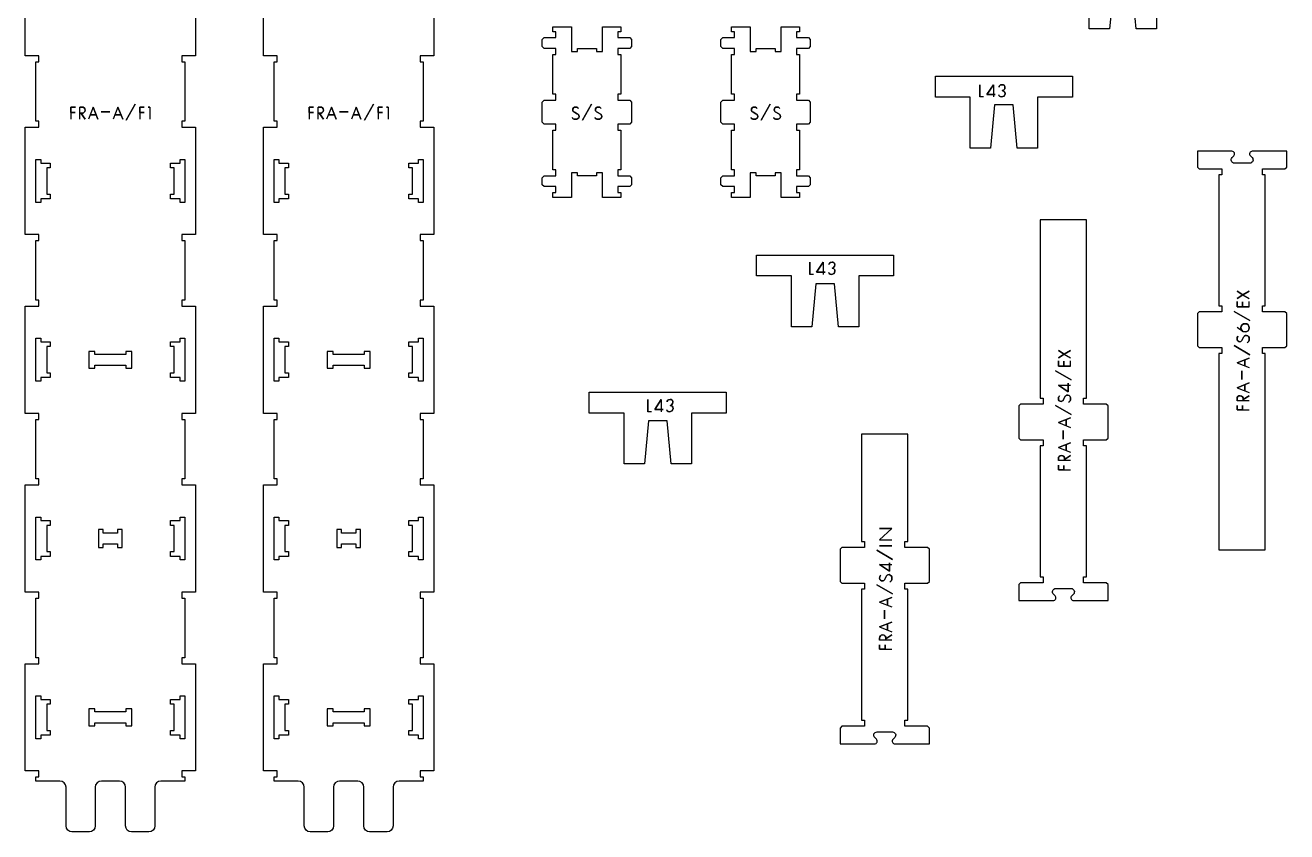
# Model space of a CAD drawing. Extents: x -6325 to 14275, y -6125 to 2946.
# Drawn here: x -1243 to 875, y -1207 to 146 of the extents above; entities that cross this region are included whole.
import ezdxf

# ---------------------------------------------------------------- set-up
doc = ezdxf.new("R2010")
doc.units = 0
for name, color, linetype in [('CUTS', 7, 'CONTINUOUS'), ('OUTLINES', 7, 'CONTINUOUS'), ('TAGS', 7, 'CONTINUOUS')]:
    doc.layers.add(name, color=color, linetype=linetype)

msp = doc.modelspace()

# ---------------------------------------------------------------- linework, layer by layer
at = {"layer": 'CUTS', "color": 4}
for points in [[(-1225, -85.4), (-1225, -79.4), (-1217, -79.4), (-1217, -85.4), (-1207, -85.4), (-1201, -85.4), (-1201, -93.4), (-1207, -93.4), (-1207, -137.4), (-1201, -137.4), (-1201, -145.4), (-1207, -145.4), (-1217, -145.4), (-1217, -151.4), (-1225, -151.4), (-1225, -145.4)], [(-975, -145.4), (-975, -151.4), (-983, -151.4), (-983, -145.4), (-993, -145.4), (-999, -145.4), (-999, -137.4), (-993, -137.4), (-993, -93.4), (-999, -93.4), (-999, -85.4), (-993, -85.4), (-983, -85.4), (-983, -79.4), (-975, -79.4), (-975, -85.4)], [(-825, -85.4), (-825, -79.4), (-817, -79.4), (-817, -85.4), (-807, -85.4), (-801, -85.4), (-801, -93.4), (-807, -93.4), (-807, -137.4), (-801, -137.4), (-801, -145.4), (-807, -145.4), (-817, -145.4), (-817, -151.4), (-825, -151.4), (-825, -145.4)], [(-575, -145.4), (-575, -151.4), (-583, -151.4), (-583, -145.4), (-593, -145.4), (-599, -145.4), (-599, -137.4), (-593, -137.4), (-593, -93.4), (-599, -93.4), (-599, -85.4), (-593, -85.4), (-583, -85.4), (-583, -79.4), (-575, -79.4), (-575, -85.4)], [(-1225, -385.4), (-1225, -379.4), (-1217, -379.4), (-1217, -385.4), (-1207, -385.4), (-1201, -385.4), (-1201, -393.4), (-1207, -393.4), (-1207, -437.4), (-1201, -437.4), (-1201, -445.4), (-1207, -445.4), (-1217, -445.4), (-1217, -451.4), (-1225, -451.4), (-1225, -445.4)], [(-975, -445.4), (-975, -451.4), (-983, -451.4), (-983, -445.4), (-993, -445.4), (-999, -445.4), (-999, -437.4), (-993, -437.4), (-993, -393.4), (-999, -393.4), (-999, -385.4), (-993, -385.4), (-983, -385.4), (-983, -379.4), (-975, -379.4), (-975, -385.4)], [(-825, -385.4), (-825, -379.4), (-817, -379.4), (-817, -385.4), (-807, -385.4), (-801, -385.4), (-801, -393.4), (-807, -393.4), (-807, -437.4), (-801, -437.4), (-801, -445.4), (-807, -445.4), (-817, -445.4), (-817, -451.4), (-825, -451.4), (-825, -445.4)], [(-575, -445.4), (-575, -451.4), (-583, -451.4), (-583, -445.4), (-593, -445.4), (-599, -445.4), (-599, -437.4), (-593, -437.4), (-593, -393.4), (-599, -393.4), (-599, -385.4), (-593, -385.4), (-583, -385.4), (-583, -379.4), (-575, -379.4), (-575, -385.4)], [(-1126, -424.4), (-1074, -424.4), (-1074, -429.4), (-1064, -429.4), (-1064, -401.4), (-1074, -401.4), (-1074, -406.4), (-1126, -406.4), (-1126, -401.4), (-1136, -401.4), (-1136, -429.4), (-1126, -429.4)], [(-726, -424.4), (-674, -424.4), (-674, -429.4), (-664, -429.4), (-664, -401.4), (-674, -401.4), (-674, -406.4), (-726, -406.4), (-726, -401.4), (-736, -401.4), (-736, -429.4), (-726, -429.4)], [(-1225, -685.4), (-1225, -679.4), (-1217, -679.4), (-1217, -685.4), (-1207, -685.4), (-1201, -685.4), (-1201, -693.4), (-1207, -693.4), (-1207, -737.4), (-1201, -737.4), (-1201, -745.4), (-1207, -745.4), (-1217, -745.4), (-1217, -751.4), (-1225, -751.4), (-1225, -745.4)], [(-975, -745.4), (-975, -751.4), (-983, -751.4), (-983, -745.4), (-993, -745.4), (-999, -745.4), (-999, -737.4), (-993, -737.4), (-993, -693.4), (-999, -693.4), (-999, -685.4), (-993, -685.4), (-983, -685.4), (-983, -679.4), (-975, -679.4), (-975, -685.4)], [(-825, -685.4), (-825, -679.4), (-817, -679.4), (-817, -685.4), (-807, -685.4), (-801, -685.4), (-801, -693.4), (-807, -693.4), (-807, -737.4), (-801, -737.4), (-801, -745.4), (-807, -745.4), (-817, -745.4), (-817, -751.4), (-825, -751.4), (-825, -745.4)], [(-575, -745.4), (-575, -751.4), (-583, -751.4), (-583, -745.4), (-593, -745.4), (-599, -745.4), (-599, -737.4), (-593, -737.4), (-593, -693.4), (-599, -693.4), (-599, -685.4), (-593, -685.4), (-583, -685.4), (-583, -679.4), (-575, -679.4), (-575, -685.4)], [(-1120, -700.4), (-1120, -706.4), (-1120, -724.4), (-1120, -730.4), (-1112, -730.4), (-1112, -724.4), (-1088, -724.4), (-1088, -730.4), (-1080, -730.4), (-1080, -724.4), (-1080, -706.4), (-1080, -700.4), (-1088, -700.4), (-1088, -706.4), (-1112, -706.4), (-1112, -700.4)], [(-720, -700.4), (-720, -706.4), (-720, -724.4), (-720, -730.4), (-712, -730.4), (-712, -724.4), (-688, -724.4), (-688, -730.4), (-680, -730.4), (-680, -724.4), (-680, -706.4), (-680, -700.4), (-688, -700.4), (-688, -706.4), (-712, -706.4), (-712, -700.4)], [(-1225, -985.4), (-1225, -979.4), (-1217, -979.4), (-1217, -985.4), (-1207, -985.4), (-1201, -985.4), (-1201, -993.4), (-1207, -993.4), (-1207, -1037.4), (-1201, -1037.4), (-1201, -1045.4), (-1207, -1045.4), (-1217, -1045.4), (-1217, -1051.4), (-1225, -1051.4), (-1225, -1045.4)], [(-975, -1045.4), (-975, -1051.4), (-983, -1051.4), (-983, -1045.4), (-993, -1045.4), (-999, -1045.4), (-999, -1037.4), (-993, -1037.4), (-993, -993.4), (-999, -993.4), (-999, -985.4), (-993, -985.4), (-983, -985.4), (-983, -979.4), (-975, -979.4), (-975, -985.4)], [(-825, -985.4), (-825, -979.4), (-817, -979.4), (-817, -985.4), (-807, -985.4), (-801, -985.4), (-801, -993.4), (-807, -993.4), (-807, -1037.4), (-801, -1037.4), (-801, -1045.4), (-807, -1045.4), (-817, -1045.4), (-817, -1051.4), (-825, -1051.4), (-825, -1045.4)], [(-575, -1045.4), (-575, -1051.4), (-583, -1051.4), (-583, -1045.4), (-593, -1045.4), (-599, -1045.4), (-599, -1037.4), (-593, -1037.4), (-593, -993.4), (-599, -993.4), (-599, -985.4), (-593, -985.4), (-583, -985.4), (-583, -979.4), (-575, -979.4), (-575, -985.4)], [(-1136, -1029.4), (-1126, -1029.4), (-1126, -1024.4), (-1074, -1024.4), (-1074, -1029.4), (-1064, -1029.4), (-1064, -1001.4), (-1074, -1001.4), (-1074, -1006.4), (-1126, -1006.4), (-1126, -1001.4), (-1136, -1001.4)], [(-736, -1029.4), (-726, -1029.4), (-726, -1024.4), (-674, -1024.4), (-674, -1029.4), (-664, -1029.4), (-664, -1001.4), (-674, -1001.4), (-674, -1006.4), (-726, -1006.4), (-726, -1001.4), (-736, -1001.4)]]:
    msp.add_lwpolyline(points, close=True, dxfattribs=at)
at = {"layer": 'OUTLINES', "color": 5}
for points in [[(-957, 274.6), (-957, 94.6), (-980, 94.6), (-980, 84.6), (-975, 84.6), (-975, 34.6), (-975, -15.4), (-980, -15.4), (-980, -25.4), (-957, -25.4), (-957, -205.4), (-980, -205.4), (-980, -215.4), (-975, -215.4), (-975, -265.4), (-975, -315.4), (-980, -315.4), (-980, -325.4), (-957, -325.4), (-957, -505.4), (-980, -505.4), (-980, -515.4), (-975, -515.4), (-975, -565.4), (-975, -615.4), (-980, -615.4), (-980, -625.4), (-957, -625.4), (-957, -805.4), (-980, -805.4), (-980, -815.4), (-975, -815.4), (-975, -865.4), (-975, -915.4), (-980, -915.4), (-980, -925.4), (-957, -925.4), (-957, -1105.4), (-980, -1105.4), (-980, -1115.4), (-975, -1115.4), (-975, -1122.4), (-1015.3, -1122.4), (-1019, -1123.1), (-1022.5, -1125.4), (-1024.8, -1128.8), (-1025.5, -1132.6), (-1025.5, -1197.6), (-1026.2, -1201.2), (-1028.4, -1204.5), (-1031.7, -1206.7), (-1035.3, -1207.4), (-1064.8, -1207.4), (-1068.3, -1206.7), (-1071.6, -1204.5), (-1073.8, -1201.2), (-1074.5, -1197.6), (-1074.5, -1132.6), (-1075.2, -1128.8), (-1077.5, -1125.4), (-1081, -1123.1), (-1084.8, -1122.4), (-1115.2, -1122.4), (-1119, -1123.1), (-1122.5, -1125.4), (-1124.8, -1128.8), (-1125.5, -1132.6), (-1125.5, -1197.6), (-1126.2, -1201.2), (-1128.4, -1204.5), (-1131.7, -1206.7), (-1135.2, -1207.4), (-1164.7, -1207.4), (-1168.3, -1206.7), (-1171.6, -1204.5), (-1173.8, -1201.2), (-1174.5, -1197.6), (-1174.5, -1132.6), (-1175.2, -1128.8), (-1177.5, -1125.4), (-1181, -1123.1), (-1184.7, -1122.4), (-1225, -1122.4), (-1225, -1115.4), (-1220, -1115.4), (-1220, -1105.4), (-1243, -1105.4), (-1243, -925.4), (-1220, -925.4), (-1220, -915.4), (-1225, -915.4), (-1225, -865.4), (-1225, -815.4), (-1220, -815.4), (-1220, -805.4), (-1243, -805.4), (-1243, -625.4), (-1220, -625.4), (-1220, -615.4), (-1225, -615.4), (-1225, -565.4), (-1225, -515.4), (-1220, -515.4), (-1220, -505.4), (-1243, -505.4), (-1243, -325.4), (-1220, -325.4), (-1220, -315.4), (-1225, -315.4), (-1225, -265.4), (-1225, -215.4), (-1220, -215.4), (-1220, -205.4), (-1243, -205.4), (-1243, -25.4), (-1220, -25.4), (-1220, -15.4), (-1225, -15.4), (-1225, 34.6), (-1225, 84.6), (-1220, 84.6), (-1220, 94.6), (-1243, 94.6), (-1243, 274.6)], [(-557, 274.6), (-557, 94.6), (-580, 94.6), (-580, 84.6), (-575, 84.6), (-575, 34.6), (-575, -15.4), (-580, -15.4), (-580, -25.4), (-557, -25.4), (-557, -205.4), (-580, -205.4), (-580, -215.4), (-575, -215.4), (-575, -265.4), (-575, -315.4), (-580, -315.4), (-580, -325.4), (-557, -325.4), (-557, -505.4), (-580, -505.4), (-580, -515.4), (-575, -515.4), (-575, -565.4), (-575, -615.4), (-580, -615.4), (-580, -625.4), (-557, -625.4), (-557, -805.4), (-580, -805.4), (-580, -815.4), (-575, -815.4), (-575, -865.4), (-575, -915.4), (-580, -915.4), (-580, -925.4), (-557, -925.4), (-557, -1105.4), (-580, -1105.4), (-580, -1115.4), (-575, -1115.4), (-575, -1122.4), (-615.3, -1122.4), (-619, -1123.1), (-622.5, -1125.4), (-624.8, -1128.8), (-625.5, -1132.6), (-625.5, -1197.6), (-626.2, -1201.2), (-628.4, -1204.5), (-631.7, -1206.7), (-635.3, -1207.4), (-664.8, -1207.4), (-668.3, -1206.7), (-671.6, -1204.5), (-673.8, -1201.2), (-674.5, -1197.6), (-674.5, -1132.6), (-675.2, -1128.8), (-677.5, -1125.4), (-681, -1123.1), (-684.8, -1122.4), (-715.2, -1122.4), (-719, -1123.1), (-722.5, -1125.4), (-724.8, -1128.8), (-725.5, -1132.6), (-725.5, -1197.6), (-726.2, -1201.2), (-728.4, -1204.5), (-731.7, -1206.7), (-735.2, -1207.4), (-764.7, -1207.4), (-768.3, -1206.7), (-771.6, -1204.5), (-773.8, -1201.2), (-774.5, -1197.6), (-774.5, -1132.6), (-775.2, -1128.8), (-777.5, -1125.4), (-781, -1123.1), (-784.7, -1122.4), (-825, -1122.4), (-825, -1115.4), (-820, -1115.4), (-820, -1105.4), (-843, -1105.4), (-843, -925.4), (-820, -925.4), (-820, -915.4), (-825, -915.4), (-825, -865.4), (-825, -815.4), (-820, -815.4), (-820, -805.4), (-843, -805.4), (-843, -625.4), (-820, -625.4), (-820, -615.4), (-825, -615.4), (-825, -565.4), (-825, -515.4), (-820, -515.4), (-820, -505.4), (-843, -505.4), (-843, -325.4), (-820, -325.4), (-820, -315.4), (-825, -315.4), (-825, -265.4), (-825, -215.4), (-820, -215.4), (-820, -205.4), (-843, -205.4), (-843, -25.4), (-820, -25.4), (-820, -15.4), (-825, -15.4), (-825, 34.6), (-825, 84.6), (-820, 84.6), (-820, 94.6), (-843, 94.6), (-843, 274.6)]]:
    msp.add_lwpolyline(points, dxfattribs=at)
for points in [[(615.6, 212.2), (584.4, 212.2), (577.6, 139.8), (543.5, 139.8), (543.5, 225.2), (485, 225.2), (485, 260.2), (715, 260.2), (715, 225.2), (656.5, 225.2), (656.5, 139.8), (622.4, 139.8)], [(-243, 143), (-243, 135), (-248, 135), (-248, 125), (-228, 125), (-225, 122), (-225, 110), (-228, 107), (-248, 107), (-248, 97), (-243, 97), (-243, 30), (-248, 30), (-248, 20), (-228, 20), (-225, 17), (-225, -17), (-228, -20), (-248, -20), (-248, -30), (-243, -30), (-243, -97), (-248, -97), (-248, -107), (-228, -107), (-225, -110), (-225, -122), (-228, -125), (-248, -125), (-248, -135), (-243, -135), (-243, -143), (-274, -143), (-274, -102), (-284, -102), (-284, -107), (-316, -107), (-316, -102), (-326, -102), (-326, -143), (-357, -143), (-357, -135), (-352, -135), (-352, -125), (-372, -125), (-375, -122), (-375, -110), (-372, -107), (-352, -107), (-352, -97), (-357, -97), (-357, -30), (-352, -30), (-352, -20), (-372, -20), (-375, -17), (-375, 17), (-372, 20), (-352, 20), (-352, 30), (-357, 30), (-357, 97), (-352, 97), (-352, 107), (-372, 107), (-375, 110), (-375, 122), (-372, 125), (-352, 125), (-352, 135), (-357, 135), (-357, 143), (-326, 143), (-326, 102), (-316, 102), (-316, 107), (-284, 107), (-284, 102), (-274, 102), (-274, 143)], [(57, 143), (57, 135), (52, 135), (52, 125), (72, 125), (75, 122), (75, 110), (72, 107), (52, 107), (52, 97), (57, 97), (57, 30), (52, 30), (52, 20), (72, 20), (75, 17), (75, -17), (72, -20), (52, -20), (52, -30), (57, -30), (57, -97), (52, -97), (52, -107), (72, -107), (75, -110), (75, -122), (72, -125), (52, -125), (52, -135), (57, -135), (57, -143), (26, -143), (26, -102), (16, -102), (16, -107), (-16, -107), (-16, -102), (-26, -102), (-26, -143), (-57, -143), (-57, -135), (-52, -135), (-52, -125), (-72, -125), (-75, -122), (-75, -110), (-72, -107), (-52, -107), (-52, -97), (-57, -97), (-57, -30), (-52, -30), (-52, -20), (-72, -20), (-75, -17), (-75, 17), (-72, 20), (-52, 20), (-52, 30), (-57, 30), (-57, 97), (-52, 97), (-52, 107), (-72, 107), (-75, 110), (-75, 122), (-72, 125), (-52, 125), (-52, 135), (-57, 135), (-57, 143), (-26, 143), (-26, 102), (-16, 102), (-16, 107), (16, 107), (16, 102), (26, 102), (26, 143)], [(415.6, 12.2), (384.4, 12.2), (377.6, -60.2), (343.5, -60.2), (343.5, 25.2), (285, 25.2), (285, 60.2), (515, 60.2), (515, 25.2), (456.5, 25.2), (456.5, -60.2), (422.4, -60.2)], [(728, -95.1), (766, -95.1), (766, -105.1), (761, -105.1), (761, -325.1), (766, -325.1), (766, -335.1), (728, -335.1), (725, -338.1), (725, -392.1), (728, -395.1), (766, -395.1), (766, -405.1), (761, -405.1), (761, -734.4), (839, -734.4), (839, -405.1), (834, -405.1), (834, -395.1), (872, -395.1), (875, -392.1), (875, -338.1), (872, -335.1), (834, -335.1), (834, -325.1), (839, -325.1), (839, -105.1), (834, -105.1), (834, -95.1), (872, -95.1), (875, -92.1), (875, -65.6), (817.1, -65.6), (815.8, -65.8), (814.6, -66.4), (813.6, -67.3), (812.9, -68.4), (812.6, -69.7), (812.7, -71), (813.1, -72.3), (813.9, -73.3), (816.8, -76.2), (817.8, -77.5), (818.3, -79.1), (818.4, -80.7), (818, -82.2), (817.2, -83.6), (816, -84.7), (814.5, -85.4), (812.9, -85.6), (787.1, -85.6), (785.5, -85.4), (784, -84.7), (782.8, -83.6), (782, -82.2), (781.6, -80.7), (781.7, -79.1), (782.2, -77.5), (783.2, -76.2), (786.1, -73.3), (786.9, -72.3), (787.3, -71), (787.4, -69.7), (787.1, -68.4), (786.4, -67.3), (785.4, -66.4), (784.2, -65.8), (782.9, -65.6), (725, -65.6), (725, -92.1)], [(512.9, -816.5), (513.6, -817.6), (514.6, -818.6), (515.8, -819.1), (517.1, -819.3), (575, -819.3), (575, -792.8), (572, -789.8), (534, -789.8), (534, -779.8), (539, -779.8), (539, -559.8), (534, -559.8), (534, -549.8), (572, -549.8), (575, -546.8), (575, -492.8), (572, -489.8), (534, -489.8), (534, -479.8), (539, -479.8), (539, -180.7), (461, -180.7), (461, -479.8), (466, -479.8), (466, -489.8), (428, -489.8), (425, -492.8), (425, -546.8), (428, -549.8), (466, -549.8), (466, -559.8), (461, -559.8), (461, -779.8), (466, -779.8), (466, -789.8), (428, -789.8), (425, -792.8), (425, -819.3), (482.9, -819.3), (484.2, -819.1), (485.4, -818.6), (486.4, -817.6), (487.1, -816.5), (487.4, -815.3), (487.3, -813.9), (486.9, -812.7), (486.1, -811.6), (483.2, -808.7), (482.2, -807.4), (481.7, -805.9), (481.6, -804.2), (482, -802.7), (482.8, -801.3), (484, -800.2), (485.5, -799.5), (487.1, -799.3), (512.9, -799.3), (514.5, -799.5), (516, -800.2), (517.2, -801.3), (518, -802.7), (518.4, -804.2), (518.3, -805.9), (517.8, -807.4), (516.8, -808.7), (513.9, -811.6), (513.1, -812.7), (512.7, -813.9), (512.6, -815.3)], [(115.6, -287.8), (84.4, -287.8), (77.6, -360.2), (43.5, -360.2), (43.5, -274.8), (-15, -274.8), (-15, -239.8), (215, -239.8), (215, -274.8), (156.5, -274.8), (156.5, -360.2), (122.4, -360.2)], [(-165.4, -517.8), (-196.5, -517.8), (-203.4, -590.1), (-237.5, -590.1), (-237.5, -504.8), (-296, -504.8), (-296, -469.8), (-66, -469.8), (-66, -504.8), (-124.5, -504.8), (-124.5, -590.1), (-158.6, -590.1)], [(125, -787.4), (128, -790.4), (166, -790.4), (166, -800.4), (161, -800.4), (161, -1020.4), (166, -1020.4), (166, -1030.4), (128, -1030.4), (125, -1033.4), (125, -1059.9), (182.9, -1059.9), (184.2, -1059.8), (185.4, -1059.2), (186.4, -1058.3), (187.1, -1057.2), (187.4, -1055.9), (187.3, -1054.6), (186.9, -1053.3), (186.1, -1052.3), (183.2, -1049.3), (182.2, -1048.1), (181.7, -1046.5), (181.6, -1044.9), (182, -1043.3), (182.8, -1042), (184, -1040.9), (185.5, -1040.2), (187.1, -1039.9), (212.9, -1039.9), (214.5, -1040.2), (216, -1040.9), (217.2, -1042), (218, -1043.3), (218.4, -1044.9), (218.3, -1046.5), (217.8, -1048.1), (216.8, -1049.3), (213.9, -1052.3), (213.1, -1053.3), (212.7, -1054.6), (212.6, -1055.9), (212.9, -1057.2), (213.6, -1058.3), (214.6, -1059.2), (215.8, -1059.8), (217.1, -1059.9), (275, -1059.9), (275, -1033.4), (272, -1030.4), (234, -1030.4), (234, -1020.4), (239, -1020.4), (239, -800.4), (234, -800.4), (234, -790.4), (272, -790.4), (275, -787.4), (275, -733.4), (272, -730.4), (234, -730.4), (234, -720.4), (239, -720.4), (239, -540.1), (161, -540.1), (161, -720.4), (166, -720.4), (166, -730.4), (128, -730.4), (125, -733.4)]]:
    msp.add_lwpolyline(points, close=True, dxfattribs=at)
at = {"layer": 'TAGS', "color": 2}
for points in [[(366, 25.6), (359.6, 25.6), (359.6, 46.1), (359.6, 25.6)], [(382.4, 46.1), (371.3, 29.4), (385.7, 29.4), (371.3, 29.4), (382.4, 46.1), (382.4, 25.6)], [(391.3, 29.6), (391.7, 28.2), (392.5, 26.9), (394, 26), (396.3, 25.6), (400.6, 26.9), (402.1, 30.9), (401.7, 33.3), (400.5, 34.9), (398.9, 35.9), (397.1, 36.3), (398.8, 36.6), (400.3, 37.8), (401.4, 39.4), (401.8, 41.5), (401.7, 42.3), (401.6, 43.3), (401.2, 44.3), (400.5, 45.3), (399.2, 45.9), (397.3, 46.1), (394.6, 45.7), (393.1, 44.7), (392.3, 43.4), (392, 42), (392.3, 43.4), (393.1, 44.7), (394.6, 45.7), (397.3, 46.1), (399.2, 45.9), (400.5, 45.3), (401.2, 44.3), (401.6, 43.3), (401.7, 42.4), (401.8, 41.5), (401.4, 39.4), (400.3, 37.8), (398.8, 36.6), (397.1, 36.3), (398.9, 35.9), (400.5, 34.9), (401.7, 33.3), (402.1, 30.9), (400.6, 26.9), (396.3, 25.6), (394, 26), (392.5, 26.9), (391.7, 28.2)], [(-1166.3, -0.6), (-1159.1, -0.6), (-1166.3, -0.6), (-1166.3, 8.5), (-1158.8, 8.5), (-1166.3, 8.5), (-1166.3, -12)], [(-1151.1, -12), (-1151.1, 8.5), (-1147.5, 8.5), (-1145.6, 8.2), (-1143.9, 7.3), (-1142.8, 5.7), (-1142.4, 3.4), (-1143, 1.1), (-1144.4, -0.6), (-1146, -1.6), (-1147.5, -1.9), (-1151.1, -1.9), (-1147.5, -1.9), (-1146, -1.6), (-1144.4, -0.6), (-1143, 1.1), (-1142.4, 3.4), (-1142.8, 5.7), (-1143.9, 7.3), (-1145.6, 8.2), (-1147.5, 8.5), (-1151.1, 8.5)], [(-1129, 8.5), (-1121, -12), (-1129, 8.5), (-1137, -12)], [(-1087.3, 8.5), (-1079.3, -12), (-1087.3, 8.5), (-1095.3, -12)], [(-1050.7, -0.6), (-1043.4, -0.6), (-1050.7, -0.6), (-1050.7, 8.5), (-1043.1, 8.5), (-1050.7, 8.5), (-1050.7, -12)], [(-1033.7, 8.5), (-1036.6, 8.5), (-1033.7, 8.5), (-1033.7, -12)], [(-766.3, -0.6), (-759.1, -0.6), (-766.3, -0.6), (-766.3, 8.5), (-758.8, 8.5), (-766.3, 8.5), (-766.3, -12)], [(-751.1, -12), (-751.1, 8.5), (-747.5, 8.5), (-745.6, 8.2), (-743.9, 7.3), (-742.8, 5.7), (-742.4, 3.4), (-743, 1.1), (-744.4, -0.6), (-746, -1.6), (-747.5, -1.9), (-751.1, -1.9), (-747.5, -1.9), (-746, -1.6), (-744.4, -0.6), (-743, 1.1), (-742.4, 3.4), (-742.8, 5.7), (-743.9, 7.3), (-745.6, 8.2), (-747.5, 8.5), (-751.1, 8.5)], [(-729, 8.5), (-721, -12), (-729, 8.5), (-737, -12)], [(-687.3, 8.5), (-679.3, -12), (-687.3, 8.5), (-695.3, -12)], [(-650.7, -0.6), (-643.4, -0.6), (-650.7, -0.6), (-650.7, 8.5), (-643.1, 8.5), (-650.7, 8.5), (-650.7, -12)], [(-633.7, 8.5), (-636.6, 8.5), (-633.7, 8.5), (-633.7, -12)], [(-325, -8.6), (-324.1, -10.1), (-322.8, -11.2), (-321.3, -11.8), (-319.2, -12), (-317, -11.8), (-315.1, -10.9), (-313.7, -9.4), (-313.2, -7.4), (-313.4, -5.4), (-314.2, -4), (-315.2, -3.2), (-316.2, -2.6), (-320.8, -0.3), (-322, 0.4), (-322.9, 1.3), (-323.5, 2.4), (-323.8, 3.8), (-323.5, 5.4), (-322.6, 7), (-321, 8.1), (-318.8, 8.5), (-316.7, 8.2), (-315.3, 7.4), (-314.2, 6.4), (-315.3, 7.4), (-316.7, 8.2), (-318.8, 8.5), (-321, 8.1), (-322.6, 7), (-323.5, 5.4), (-323.8, 3.8), (-323.5, 2.4), (-322.9, 1.3), (-322, 0.4), (-320.8, -0.3), (-316.2, -2.6), (-315.2, -3.2), (-314.2, -4), (-313.4, -5.4), (-313.2, -7.4), (-313.7, -9.4), (-315.1, -10.9), (-317, -11.8), (-319.2, -12), (-321.3, -11.8), (-322.8, -11.2), (-324.1, -10.1)], [(-286.9, -8.6), (-285.9, -10.1), (-284.7, -11.2), (-283.1, -11.8), (-281.1, -12), (-278.8, -11.8), (-276.9, -10.9), (-275.6, -9.4), (-275, -7.4), (-275.3, -5.4), (-276, -4), (-277.1, -3.2), (-278, -2.6), (-282.6, -0.3), (-283.8, 0.4), (-284.7, 1.3), (-285.3, 2.4), (-285.6, 3.8), (-285.3, 5.4), (-284.4, 7), (-282.8, 8.1), (-280.7, 8.5), (-278.5, 8.2), (-277.1, 7.4), (-276.1, 6.4), (-277.1, 7.4), (-278.5, 8.2), (-280.7, 8.5), (-282.8, 8.1), (-284.4, 7), (-285.3, 5.4), (-285.6, 3.8), (-285.3, 2.4), (-284.7, 1.3), (-283.8, 0.4), (-282.6, -0.3), (-278, -2.6), (-277.1, -3.2), (-276, -4), (-275.3, -5.4), (-275, -7.4), (-275.6, -9.4), (-276.9, -10.9), (-278.8, -11.8), (-281.1, -12), (-283.1, -11.8), (-284.7, -11.2), (-285.9, -10.1)], [(-25, -8.6), (-24.1, -10.1), (-22.8, -11.2), (-21.3, -11.8), (-19.2, -12), (-17, -11.8), (-15.1, -10.9), (-13.7, -9.4), (-13.2, -7.4), (-13.4, -5.4), (-14.2, -4), (-15.2, -3.2), (-16.2, -2.6), (-20.8, -0.3), (-22, 0.4), (-22.9, 1.3), (-23.5, 2.4), (-23.8, 3.8), (-23.5, 5.4), (-22.6, 7), (-21, 8.1), (-18.8, 8.5), (-16.7, 8.2), (-15.3, 7.4), (-14.2, 6.4), (-15.3, 7.4), (-16.7, 8.2), (-18.8, 8.5), (-21, 8.1), (-22.6, 7), (-23.5, 5.4), (-23.8, 3.8), (-23.5, 2.4), (-22.9, 1.3), (-22, 0.4), (-20.8, -0.3), (-16.2, -2.6), (-15.2, -3.2), (-14.2, -4), (-13.4, -5.4), (-13.2, -7.4), (-13.7, -9.4), (-15.1, -10.9), (-17, -11.8), (-19.2, -12), (-21.3, -11.8), (-22.8, -11.2), (-24.1, -10.1)], [(13.1, -8.6), (14.1, -10.1), (15.3, -11.2), (16.9, -11.8), (18.9, -12), (21.2, -11.8), (23.1, -10.9), (24.4, -9.4), (25, -7.4), (24.7, -5.4), (24, -4), (22.9, -3.2), (22, -2.6), (17.4, -0.3), (16.2, 0.4), (15.3, 1.3), (14.7, 2.4), (14.4, 3.8), (14.7, 5.4), (15.6, 7), (17.2, 8.1), (19.3, 8.5), (21.5, 8.2), (22.9, 7.4), (23.9, 6.4), (22.9, 7.4), (21.5, 8.2), (19.3, 8.5), (17.2, 8.1), (15.6, 7), (14.7, 5.4), (14.4, 3.8), (14.7, 2.4), (15.3, 1.3), (16.2, 0.4), (17.4, -0.3), (22, -2.6), (22.9, -3.2), (24, -4), (24.7, -5.4), (25, -7.4), (24.4, -9.4), (23.1, -10.9), (21.2, -11.8), (18.9, -12), (16.9, -11.8), (15.3, -11.2), (14.1, -10.1)], [(80.3, -272.3), (74, -272.3), (74, -251.7), (74, -272.3)], [(96.8, -251.7), (85.7, -268.4), (100.1, -268.4), (85.7, -268.4), (96.8, -251.7), (96.8, -272.3)], [(105.6, -268.3), (106, -269.6), (106.9, -270.9), (108.4, -271.9), (110.6, -272.3), (114.9, -270.9), (116.4, -267), (116, -264.6), (114.8, -262.9), (113.2, -261.9), (111.5, -261.6), (113.2, -261.2), (114.7, -260.1), (115.7, -258.4), (116.1, -256.3), (116.1, -255.5), (115.9, -254.5), (115.6, -253.5), (114.8, -252.6), (113.5, -251.9), (111.6, -251.7), (109, -252.1), (107.4, -253.1), (106.6, -254.5), (106.4, -255.8), (106.6, -254.5), (107.4, -253.1), (109, -252.1), (111.6, -251.7), (113.5, -251.9), (114.8, -252.6), (115.6, -253.5), (115.9, -254.5), (116.1, -255.5), (116.1, -256.3), (115.7, -258.4), (114.7, -260.1), (113.2, -261.2), (111.5, -261.6), (113.2, -261.9), (114.8, -262.9), (116, -264.6), (116.4, -267), (114.9, -270.9), (110.6, -272.3), (108.4, -271.9), (106.9, -270.9), (106, -269.6)], [(801.4, -306.3), (812, -300.4), (801.4, -306.3), (791.5, -300.4), (801.4, -306.3), (791.5, -312.4), (801.4, -306.3), (812, -312.4)], [(812, -326.4), (800.6, -326.4), (800.6, -318.2), (800.6, -326.4), (791.5, -326.4), (791.5, -317.5), (791.5, -326.4), (812, -326.4), (812, -317.5)], [(791.5, -360.8), (796.1, -364), (797.8, -365.3), (799.5, -366.4), (800.7, -367.3), (801.4, -367.8), (805.1, -368.7), (807.8, -368.2), (810, -366.7), (811.5, -364.5), (812, -361.8), (811.5, -359.1), (810, -356.9), (807.8, -355.4), (805.1, -354.9), (802.3, -355.4), (800.1, -356.9), (798.7, -359.1), (798.1, -361.8), (799, -365.3), (801.4, -367.8), (799, -365.3), (798.1, -361.8), (798.7, -359.1), (800.1, -356.9), (802.3, -355.4), (805.1, -354.9), (807.8, -355.4), (810, -356.9), (811.5, -359.1), (812, -361.8), (811.5, -364.5), (810, -366.7), (807.8, -368.2), (805.1, -368.7), (801.4, -367.8), (800.7, -367.3), (799.5, -366.4), (797.8, -365.3), (796.1, -364)], [(808.6, -386.4), (810.1, -385.4), (811.2, -384.2), (811.8, -382.6), (812, -380.6), (811.8, -378.3), (810.9, -376.4), (809.4, -375.1), (807.4, -374.5), (805.4, -374.8), (804, -375.5), (803.2, -376.6), (802.6, -377.5), (800.3, -382.1), (799.6, -383.3), (798.7, -384.2), (797.6, -384.8), (796.2, -385.1), (794.6, -384.8), (793, -383.9), (791.9, -382.3), (791.5, -380.2), (791.8, -378), (792.6, -376.6), (793.6, -375.6), (792.6, -376.6), (791.8, -378), (791.5, -380.2), (791.9, -382.3), (793, -383.9), (794.6, -384.8), (796.2, -385.1), (797.6, -384.8), (798.7, -384.2), (799.6, -383.3), (800.3, -382.1), (802.6, -377.5), (803.2, -376.6), (804, -375.5), (805.4, -374.8), (807.4, -374.5), (809.4, -375.1), (810.9, -376.4), (811.8, -378.3), (812, -380.6), (811.8, -382.6), (811.2, -384.2), (810.1, -385.4)], [(501.4, -406), (512, -400.1), (501.4, -406), (491.5, -400.1), (501.4, -406), (491.5, -412.1), (501.4, -406), (512, -412.1)], [(512, -426.1), (500.6, -426.1), (500.6, -417.9), (500.6, -426.1), (491.5, -426.1), (491.5, -417.2), (491.5, -426.1), (512, -426.1), (512, -417.2)], [(791.5, -420.6), (812, -412.6), (791.5, -420.6), (812, -428.6)], [(491.5, -457.9), (508.2, -469), (508.2, -454.6), (508.2, -469), (491.5, -457.9), (512, -457.9)], [(791.5, -462.3), (812, -454.3), (791.5, -462.3), (812, -470.3)], [(-191.6, -502.7), (-197.9, -502.7), (-197.9, -482.1), (-197.9, -502.7)], [(-175.1, -482.1), (-186.2, -498.8), (-171.8, -498.8), (-186.2, -498.8), (-175.1, -482.1), (-175.1, -502.7)], [(-166.2, -498.7), (-165.8, -500), (-165, -501.3), (-163.5, -502.3), (-161.2, -502.7), (-157, -501.4), (-155.4, -497.4), (-155.9, -495), (-157, -493.3), (-158.6, -492.3), (-160.4, -492), (-158.7, -491.6), (-157.2, -490.5), (-156.1, -488.8), (-155.8, -486.7), (-155.8, -485.9), (-155.9, -484.9), (-156.3, -483.9), (-157.1, -483), (-158.3, -482.4), (-160.2, -482.1), (-162.9, -482.5), (-164.4, -483.5), (-165.2, -484.9), (-165.5, -486.2), (-165.2, -484.9), (-164.4, -483.5), (-162.9, -482.5), (-160.2, -482.1), (-158.3, -482.4), (-157.1, -483), (-156.3, -483.9), (-155.9, -484.9), (-155.8, -485.9), (-155.8, -486.7), (-156.1, -488.8), (-157.2, -490.5), (-158.7, -491.6), (-160.4, -492), (-158.6, -492.3), (-157, -493.3), (-155.9, -495), (-155.4, -497.4), (-157, -501.4), (-161.2, -502.7), (-163.5, -502.3), (-165, -501.3), (-165.8, -500)], [(508.6, -486.7), (510.1, -485.7), (511.2, -484.5), (511.8, -482.9), (512, -480.8), (511.8, -478.6), (510.9, -476.7), (509.4, -475.3), (507.4, -474.8), (505.4, -475.1), (504, -475.8), (503.2, -476.8), (502.6, -477.8), (500.3, -482.4), (499.6, -483.6), (498.7, -484.5), (497.6, -485.1), (496.2, -485.4), (494.6, -485.1), (493, -484.2), (491.9, -482.6), (491.5, -480.4), (491.8, -478.3), (492.6, -476.9), (493.6, -475.9), (492.6, -476.9), (491.8, -478.3), (491.5, -480.4), (491.9, -482.6), (493, -484.2), (494.6, -485.1), (496.2, -485.4), (497.6, -485.1), (498.7, -484.5), (499.6, -483.6), (500.3, -482.4), (502.6, -477.8), (503.2, -476.8), (504, -475.8), (505.4, -475.1), (507.4, -474.8), (509.4, -475.3), (510.9, -476.7), (511.8, -478.6), (512, -480.8), (511.8, -482.9), (511.2, -484.5), (510.1, -485.7)], [(812, -484.4), (791.5, -484.4), (791.5, -480.8), (791.8, -478.9), (792.7, -477.2), (794.3, -476.1), (796.6, -475.7), (798.9, -476.3), (800.6, -477.7), (801.6, -479.3), (801.9, -480.8), (801.9, -484.4), (801.9, -480.8), (801.6, -479.3), (800.6, -477.7), (798.9, -476.3), (796.6, -475.7), (794.3, -476.1), (792.7, -477.2), (791.8, -478.9), (791.5, -480.8), (791.5, -484.4)], [(800.6, -499.6), (800.6, -492.4), (800.6, -499.6), (791.5, -499.6), (791.5, -492.1), (791.5, -499.6), (812, -499.6)], [(491.5, -520.9), (512, -512.9), (491.5, -520.9), (512, -528.9)], [(491.5, -562.6), (512, -554.6), (491.5, -562.6), (512, -570.6)], [(512, -584.7), (491.5, -584.7), (491.5, -581.1), (491.8, -579.1), (492.7, -577.5), (494.3, -576.4), (496.6, -576), (498.9, -576.6), (500.6, -578), (501.6, -579.6), (501.9, -581.1), (501.9, -584.7), (501.9, -581.1), (501.6, -579.6), (500.6, -578), (498.9, -576.6), (496.6, -576), (494.3, -576.4), (492.7, -577.5), (491.8, -579.1), (491.5, -581.1), (491.5, -584.7)], [(500.6, -599.9), (500.6, -592.7), (500.6, -599.9), (491.5, -599.9), (491.5, -592.4), (491.5, -599.9), (512, -599.9)], [(191.5, -717.4), (212, -698.8), (191.5, -698.8), (212, -698.8), (191.5, -717.4), (212, -717.4)], [(191.5, -759.2), (208.2, -770.3), (208.2, -755.9), (208.2, -770.3), (191.5, -759.2), (212, -759.2)], [(208.6, -787.9), (210.1, -786.9), (211.2, -785.7), (211.8, -784.1), (212, -782.1), (211.8, -779.8), (210.9, -777.9), (209.4, -776.6), (207.4, -776), (205.4, -776.3), (204, -777.1), (203.2, -778.1), (202.6, -779), (200.3, -783.6), (199.6, -784.8), (198.7, -785.7), (197.6, -786.4), (196.2, -786.6), (194.6, -786.4), (193, -785.4), (191.9, -783.9), (191.5, -781.7), (191.8, -779.6), (192.6, -778.1), (193.6, -777.1), (192.6, -778.1), (191.8, -779.6), (191.5, -781.7), (191.9, -783.9), (193, -785.4), (194.6, -786.4), (196.2, -786.6), (197.6, -786.4), (198.7, -785.7), (199.6, -784.8), (200.3, -783.6), (202.6, -779), (203.2, -778.1), (204, -777.1), (205.4, -776.3), (207.4, -776), (209.4, -776.6), (210.9, -777.9), (211.8, -779.8), (212, -782.1), (211.8, -784.1), (211.2, -785.7), (210.1, -786.9)], [(191.5, -822.2), (212, -814.1), (191.5, -822.2), (212, -830.2)], [(191.5, -863.8), (212, -855.8), (191.5, -863.8), (212, -871.9)], [(212, -885.9), (191.5, -885.9), (191.5, -882.3), (191.8, -880.4), (192.7, -878.8), (194.3, -877.7), (196.6, -877.2), (198.9, -877.8), (200.6, -879.2), (201.6, -880.9), (201.9, -882.3), (201.9, -885.9), (201.9, -882.3), (201.6, -880.9), (200.6, -879.2), (198.9, -877.8), (196.6, -877.2), (194.3, -877.7), (192.7, -878.8), (191.8, -880.4), (191.5, -882.3), (191.5, -885.9)], [(200.6, -901.2), (200.6, -893.9), (200.6, -901.2), (191.5, -901.2), (191.5, -893.6), (191.5, -901.2), (212, -901.2)]]:
    msp.add_lwpolyline(points, dxfattribs=at)
for points in [[(-1100.7, 0.3), (-1115.3, 0.3)], [(-1058.4, 13.2), (-1073.6, -13.2)], [(-700.7, 0.3), (-715.3, 0.3)], [(-658.4, 13.2), (-673.6, -13.2)], [(-292.2, 13.2), (-307.4, -13.2)], [(7.8, 13.2), (-7.4, -13.2)], [(-1142.4, -12), (-1149, -2)], [(-1123.9, -4.7), (-1134.2, -4.7)], [(-1082.2, -4.7), (-1092.5, -4.7)], [(-742.4, -12), (-749, -2)], [(-723.9, -4.7), (-734.2, -4.7)], [(-682.2, -4.7), (-692.5, -4.7)], [(786.8, -334.2), (813.2, -349.4)], [(786.8, -391.7), (813.2, -406.9)], [(804.7, -415.5), (804.7, -425.8)], [(486.8, -433.9), (513.2, -449.1)], [(799.7, -434), (799.7, -448.6)], [(804.7, -457.2), (804.7, -467.5)], [(812, -475.7), (802, -482.3)], [(486.8, -492), (513.2, -507.2)], [(504.7, -515.8), (504.7, -526.1)], [(499.7, -534.3), (499.7, -548.9)], [(504.7, -557.4), (504.7, -567.8)], [(512, -576), (502, -582.6)], [(186.8, -735.1), (213.2, -750.3)], [(191.5, -727.4), (212, -727.4)], [(186.8, -793.2), (213.2, -808.4)], [(204.7, -817), (204.7, -827.3)], [(199.7, -835.5), (199.7, -850.1)], [(204.7, -858.7), (204.7, -869)], [(212, -877.2), (202, -883.8)]]:
    msp.add_lwpolyline(points, close=True, dxfattribs=at)

doc.saveas('drawing.dxf')
